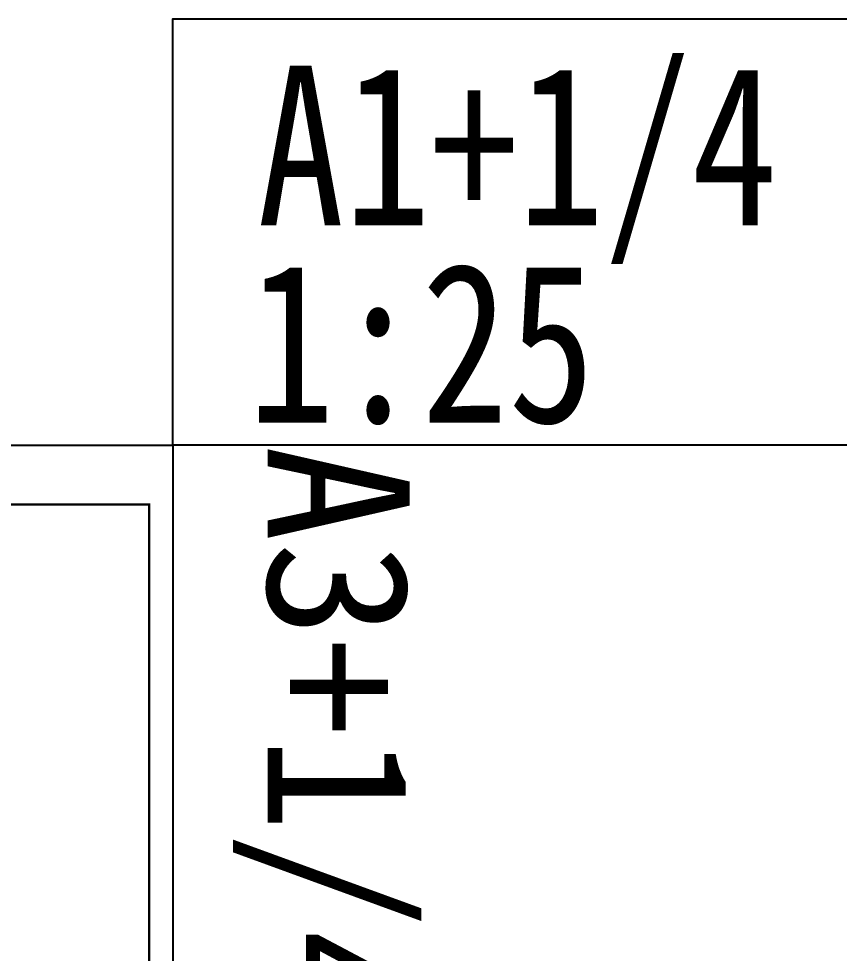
# Model space of a CAD drawing. Extents: x 393367 to 3005760, y 4998 to 826018.
# Drawn here: x 2841376 to 2850038, y 459290 to 469151 of the extents above; entities that cross this region are included whole.
import ezdxf

# ---------------------------------------------------------------- set-up
doc = ezdxf.new("R2010")
doc.units = 0
doc.header["$LTSCALE"] = 1000
doc.layers.get('0').update_dxf_attribs({"linetype": 'CONTINUOUS'})
doc.layers.add('yichutu', color=7, linetype='CONTINUOUS', true_color=0xffffff, plot=False)
doc.layers.add('图框', color=7, linetype='CONTINUOUS')
doc.styles.add('黑体', font='simhei.ttf')

# ---------------------------------------------------------------- blocks, each defined once
blk = doc.blocks.new('GFDDDDRG')
at = {"layer": '图框'}
blk.add_lwpolyline([(923310, -107437), (923310, -159999), (893610, -159999), (893610, -107437)], close=True, dxfattribs=at)
blk.add_lwpolyline([(923310, -107437), (923310, -159999), (893610, -159999), (893610, -107437)], close=True, dxfattribs=at)
at = {"layer": '图框', "const_width": 50}
blk.add_lwpolyline([(894110, -159499), (922810, -159499), (922810, -108687), (894110, -108687)], close=True, dxfattribs=at)
blk = doc.blocks.new('yct-525-297-26250-14850-50-3002')
at = {"layer": 'yichutu', "color": 7, "true_color": 0xffffff}
blk.add_lwpolyline([(0, 0), (0, 14850), (26250, 14850), (26250, 0)], close=True, dxfattribs=at)
blk.add_text('A3+1/4 1:50', height=1500, dxfattribs=at).set_placement((0, 15850))

msp = doc.modelspace()

# ---------------------------------------------------------------- linework, layer by layer
at = {"layer": '图框', "color": 2}
msp.add_lwpolyline([(2850754.75106, 464650.72831), (2843004.75106, 464650.72831), (2843004.75106, 469150.72831), (2850754.75106, 469150.72831)], close=True, dxfattribs=at)

# ---------------------------------------------------------------- block references
at = {"xscale": 0.5, "yscale": 0.5, "zscale": 0.5}
msp.add_blockref('GFDDDDRG', (2381349.86148, 518369.20917), dxfattribs=at)
at = {"layer": 'yichutu', "rotation": 270}
msp.add_blockref('yct-525-297-26250-14850-50-3002', (2828154.75106, 464650.72831), dxfattribs=at)

# ---------------------------------------------------------------- texts
at = {"layer": '图框', "color": 2, "style": '黑体', "width": 0.8}
for s, p in [('A1+1/4', (2843895.13842, 466971.42248)), ('1:25', (2843795.53743, 464889.89669))]:
    msp.add_text(s, height=1682.362869, dxfattribs=at).set_placement(p)

doc.saveas('drawing.dxf')
